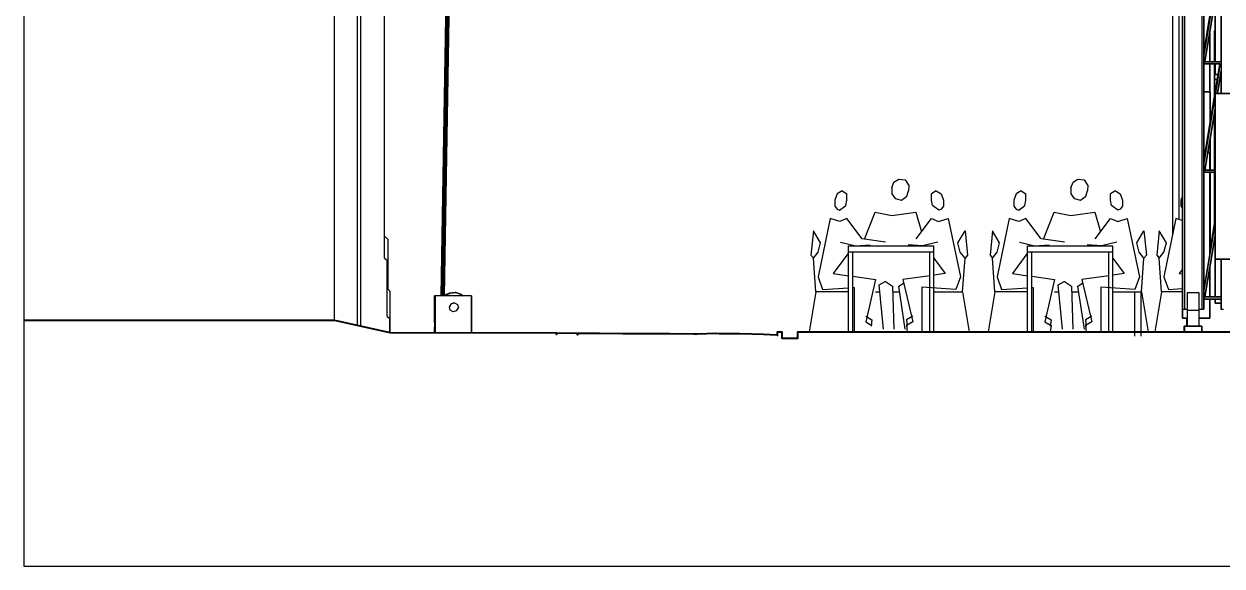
# Model space of a CAD drawing. Extents: x -43 to 90, y 6 to 81.
# Drawn here: x -30.53 to -19.31, y 59.18 to 64.25 of the extents above; entities that cross this region are included whole.
import ezdxf

# ---------------------------------------------------------------- set-up
doc = ezdxf.new("R2010")
doc.units = 0
doc.header["$LTSCALE"] = 0.1
doc.header["$MEASUREMENT"] = 0
for name, color, linetype in [('cobertura nova', 4, 'CONTINUOUS'), ('imagem', 7, 'CONTINUOUS'), ('visto', 9, 'CONTINUOUS')]:
    doc.layers.add(name, color=color, linetype=linetype)
doc.layers.add('cortado', color=7, linetype='CONTINUOUS', lineweight=40)

msp = doc.modelspace()

# ---------------------------------------------------------------- linework, layer by layer
at = {"layer": 'cobertura nova'}
for p, q in [((-19.682, 66.854), (-19.682, 61.584)), ((-19.32, 66.854), (-19.32, 63.602)), ((-26.623, 61.71), (-26.541, 66.423)), ((-26.623, 61.71), (-26.541, 66.407)), ((-26.623, 61.71), (-26.541, 66.407)), ((-26.62, 61.71), (-26.538, 66.423)), ((-26.541, 66.423), (-26.62, 61.71)), ((-26.614, 61.71), (-26.536, 66.453)), ((-26.533, 66.452), (-26.614, 61.71)), ((-26.533, 66.452), (-26.611, 61.71)), ((-26.526, 66.449), (-26.61, 61.71)), ((-26.526, 66.449), (-26.603, 61.71)), ((-26.518, 66.445), (-26.602, 61.71)), ((-26.518, 66.445), (-26.595, 61.71)), ((-26.516, 66.444), (-26.595, 61.71)), ((-26.591, 61.71), (-26.516, 66.444)), ((-26.591, 61.713), (-26.516, 66.407)), ((-19.662, 61.584), (-19.662, 66.081)), ((-19.502, 66.081), (-19.502, 61.584)), ((-19.502, 66.081), (-19.502, 61.584)), ((-19.482, 66.081), (-19.482, 61.584)), ((-19.482, 61.584), (-19.482, 66.081)), ((-19.482, 64.89), (-19.482, 63.958)), ((-19.482, 63.958), (-19.33, 64.89)), ((-19.33, 64.89), (-19.482, 63.958)), ((-19.482, 63.958), (-19.33, 64.89)), ((-19.334, 64.89), (-19.482, 63.986)), ((-19.482, 63.986), (-19.334, 64.89)), ((-19.334, 64.89), (-19.482, 63.986)), ((-19.482, 63.986), (-19.334, 64.89)), ((-19.472, 63.897), (-19.32, 64.829)), ((-19.32, 64.829), (-19.472, 63.897)), ((-19.324, 64.8), (-19.324, 63.897)), ((-19.687, 64.552), (-19.687, 61.584)), ((-19.378, 63.897), (-19.378, 64.471)), ((-19.378, 64.471), (-19.378, 63.897)), ((-19.428, 63.897), (-19.428, 64.165)), ((-19.428, 64.165), (-19.428, 63.897)), ((-19.428, 63.897), (-19.428, 64.165)), ((-19.428, 63.897), (-19.428, 64.165)), ((-19.428, 63.897), (-19.428, 64.165)), ((-19.428, 64.165), (-19.428, 63.897)), ((-19.383, 63.897), (-19.383, 64.187)), ((-19.383, 64.187), (-19.378, 64.187)), ((-19.378, 64.187), (-19.383, 64.187)), ((-19.383, 64.187), (-19.383, 63.897)), ((-19.482, 63.877), (-19.482, 62.946)), ((-19.472, 63.877), (-19.482, 63.877)), ((-19.472, 63.897), (-19.32, 63.897)), ((-19.472, 63.897), (-19.472, 63.897)), ((-19.33, 63.897), (-19.472, 63.897)), ((-19.324, 63.897), (-19.472, 63.897)), ((-19.334, 63.897), (-19.472, 63.897)), ((-19.324, 63.897), (-19.472, 63.897)), ((-19.472, 63.897), (-19.324, 63.897)), ((-19.334, 63.897), (-19.472, 63.897)), ((-19.472, 63.897), (-19.334, 63.897)), ((-19.334, 63.897), (-19.472, 63.897)), ((-19.324, 63.897), (-19.472, 63.897)), ((-19.472, 63.897), (-19.334, 63.897)), ((-19.334, 63.897), (-19.472, 63.897)), ((-19.324, 63.897), (-19.472, 63.897)), ((-19.472, 63.897), (-19.334, 63.897)), ((-19.334, 63.897), (-19.472, 63.897)), ((-19.472, 63.897), (-19.334, 63.897)), ((-19.472, 63.877), (-19.33, 63.877)), ((-19.33, 63.877), (-19.472, 63.877)), ((-19.472, 63.877), (-19.33, 63.877)), ((-19.33, 63.877), (-19.472, 63.877)), ((-19.472, 63.877), (-19.334, 63.877)), ((-19.334, 63.877), (-19.472, 63.877)), ((-19.472, 63.877), (-19.334, 63.877)), ((-19.334, 63.877), (-19.472, 63.877)), ((-19.334, 63.877), (-19.472, 63.877)), ((-19.334, 63.877), (-19.472, 63.877)), ((-19.472, 63.877), (-19.334, 63.877)), ((-19.334, 63.877), (-19.472, 63.877)), ((-19.472, 63.877), (-19.334, 63.877)), ((-19.334, 63.877), (-19.472, 63.877)), ((-19.378, 63.877), (-19.472, 63.877)), ((-19.472, 63.877), (-19.334, 63.877)), ((-19.334, 63.877), (-19.47, 63.048)), ((-19.47, 63.048), (-19.334, 63.877)), ((-19.47, 63.048), (-19.334, 63.877)), ((-19.334, 63.877), (-19.47, 63.048)), ((-19.378, 63.897), (-19.428, 63.897)), ((-19.428, 63.897), (-19.378, 63.897)), ((-19.378, 63.897), (-19.428, 63.897)), ((-19.383, 63.897), (-19.428, 63.897)), ((-19.383, 63.897), (-19.428, 63.897)), ((-19.428, 63.897), (-19.378, 63.897)), ((-19.428, 63.877), (-19.378, 63.877)), ((-19.378, 63.877), (-19.428, 63.877)), ((-19.428, 63.877), (-19.378, 63.877)), ((-19.378, 63.877), (-19.428, 63.877)), ((-19.428, 63.617), (-19.428, 63.877)), ((-19.428, 63.877), (-19.428, 63.617)), ((-19.428, 63.617), (-19.428, 63.877)), ((-19.428, 63.617), (-19.428, 63.877)), ((-19.428, 63.617), (-19.428, 63.877)), ((-19.428, 63.877), (-19.428, 63.617)), ((-19.428, 63.877), (-19.383, 63.877)), ((-19.383, 63.877), (-19.428, 63.877)), ((-19.383, 63.731), (-19.383, 63.877)), ((-19.383, 63.877), (-19.383, 63.731)), ((-19.378, 63.778), (-19.378, 63.877)), ((-19.378, 63.877), (-19.378, 63.778)), ((-19.375, 63.602), (-19.33, 63.877)), ((-19.33, 63.877), (-19.375, 63.602)), ((-19.355, 63.602), (-19.32, 63.816)), ((-19.32, 63.816), (-19.355, 63.602)), ((-19.32, 63.897), (-19.33, 63.897)), ((-19.383, 63.581), (-19.383, 63.731)), ((-19.383, 63.731), (-19.358, 63.731)), ((-19.358, 63.731), (-19.383, 63.731)), ((-19.383, 63.731), (-19.383, 63.581)), ((-19.351, 63.778), (-19.378, 63.778)), ((-19.378, 63.778), (-19.351, 63.778)), ((-19.334, 63.731), (-19.324, 63.731)), ((-19.324, 63.731), (-19.334, 63.731)), ((-19.324, 63.778), (-19.326, 63.778)), ((-19.326, 63.778), (-19.324, 63.778)), ((-19.324, 63.788), (-19.324, 63.602)), ((-19.424, 63.617), (-19.482, 63.617)), ((-19.482, 63.617), (-19.424, 63.617)), ((-19.424, 63.331), (-19.424, 63.617)), ((-19.424, 63.617), (-19.424, 63.617)), ((-19.424, 63.617), (-19.424, 63.617)), ((-19.424, 63.617), (-19.424, 63.617)), ((-19.424, 63.617), (-19.424, 63.617)), ((-19.424, 63.331), (-19.424, 63.617)), ((-19.424, 63.617), (-19.424, 63.331)), ((-19.424, 63.617), (-19.424, 63.617)), ((-19.424, 63.331), (-19.424, 63.617)), ((-19.424, 63.617), (-19.424, 63.617)), ((-19.424, 63.617), (-19.424, 63.331)), ((-19.424, 63.617), (-19.424, 63.617)), ((-19.424, 63.331), (-19.424, 63.617)), ((-19.424, 63.617), (-19.424, 63.617)), ((-19.378, 62.053), (-19.378, 63.602)), ((-19.378, 63.602), (-19.126, 63.602)), ((-19.126, 63.602), (-19.378, 63.602)), ((-19.378, 63.602), (-19.378, 62.053)), ((-19.482, 62.946), (-19.378, 63.581)), ((-19.378, 63.581), (-19.482, 62.946)), ((-19.472, 62.885), (-19.378, 63.459)), ((-19.378, 63.459), (-19.472, 62.885)), ((-19.383, 62.885), (-19.383, 63.431)), ((-19.383, 63.431), (-19.383, 62.885)), ((-19.424, 62.885), (-19.424, 63.181)), ((-19.424, 62.885), (-19.424, 63.181)), ((-19.424, 63.181), (-19.424, 62.885)), ((-19.424, 62.885), (-19.424, 63.181)), ((-19.424, 63.181), (-19.424, 62.885)), ((-19.424, 62.885), (-19.424, 63.181)), ((-19.466, 63.048), (-19.482, 63.048)), ((-19.482, 63.048), (-19.466, 63.048)), ((-19.428, 63.048), (-19.446, 63.048)), ((-19.446, 63.048), (-19.428, 63.048)), ((-19.428, 62.885), (-19.428, 63.048)), ((-19.428, 63.048), (-19.428, 63.048)), ((-19.428, 63.048), (-19.428, 62.885)), ((-19.428, 63.048), (-19.428, 63.048)), ((-19.428, 62.885), (-19.428, 63.048)), ((-19.428, 63.048), (-19.428, 63.048)), ((-19.428, 62.885), (-19.428, 63.048)), ((-19.428, 63.048), (-19.428, 63.048)), ((-19.428, 63.048), (-19.428, 63.048)), ((-19.428, 63.048), (-19.428, 63.048)), ((-19.428, 63.048), (-19.428, 63.048)), ((-19.428, 62.885), (-19.428, 63.048)), ((-19.428, 63.048), (-19.428, 62.885)), ((-19.428, 63.048), (-19.428, 63.048)), ((-19.482, 62.865), (-19.482, 61.759)), ((-19.472, 62.865), (-19.482, 62.865)), ((-19.472, 62.885), (-19.378, 62.885)), ((-19.472, 62.885), (-19.472, 62.885)), ((-19.378, 62.885), (-19.472, 62.885)), ((-19.472, 62.865), (-19.378, 62.865)), ((-19.378, 62.865), (-19.472, 62.865)), ((-19.472, 62.865), (-19.378, 62.865)), ((-19.378, 62.865), (-19.472, 62.865)), ((-19.378, 62.885), (-19.428, 62.885)), ((-19.428, 62.885), (-19.378, 62.885)), ((-19.378, 62.885), (-19.428, 62.885)), ((-19.428, 62.088), (-19.428, 62.865)), ((-19.428, 62.865), (-19.428, 62.088)), ((-19.428, 62.088), (-19.428, 62.865)), ((-19.428, 62.116), (-19.428, 62.865)), ((-19.428, 62.116), (-19.428, 62.865)), ((-19.428, 62.865), (-19.428, 62.116)), ((-19.378, 62.885), (-19.424, 62.885)), ((-19.378, 62.885), (-19.424, 62.885)), ((-19.424, 62.885), (-19.383, 62.885)), ((-19.383, 62.885), (-19.424, 62.885)), ((-19.424, 62.885), (-19.383, 62.885)), ((-19.383, 62.885), (-19.424, 62.885)), ((-19.383, 62.885), (-19.424, 62.885)), ((-19.424, 62.885), (-19.383, 62.885)), ((-19.383, 62.885), (-19.424, 62.885)), ((-19.383, 62.885), (-19.424, 62.885)), ((-19.424, 62.885), (-19.383, 62.885)), ((-19.383, 62.885), (-19.424, 62.885)), ((-19.383, 62.885), (-19.424, 62.885)), ((-19.383, 62.885), (-19.424, 62.885)), ((-19.424, 62.885), (-19.383, 62.885)), ((-19.424, 62.885), (-19.383, 62.885)), ((-19.424, 62.865), (-19.378, 62.865)), ((-19.378, 62.865), (-19.424, 62.865)), ((-19.424, 62.865), (-19.378, 62.865)), ((-19.378, 62.865), (-19.424, 62.865)), ((-19.424, 62.144), (-19.424, 62.865)), ((-19.424, 62.144), (-19.424, 62.865)), ((-19.424, 62.865), (-19.424, 62.144)), ((-19.424, 62.144), (-19.424, 62.865)), ((-19.424, 62.865), (-19.424, 62.144)), ((-19.424, 62.144), (-19.424, 62.865)), ((-19.378, 62.865), (-19.424, 62.865)), ((-19.424, 62.865), (-19.383, 62.865)), ((-19.383, 62.865), (-19.424, 62.865)), ((-19.424, 62.865), (-19.383, 62.865)), ((-19.383, 62.865), (-19.424, 62.865)), ((-19.383, 62.865), (-19.424, 62.865)), ((-19.424, 62.865), (-19.383, 62.865)), ((-19.383, 62.865), (-19.424, 62.865)), ((-19.424, 62.865), (-19.383, 62.865)), ((-19.383, 62.865), (-19.424, 62.865)), ((-19.424, 62.865), (-19.383, 62.865)), ((-19.383, 62.865), (-19.424, 62.865)), ((-19.383, 62.865), (-19.424, 62.865)), ((-19.424, 62.865), (-19.383, 62.865)), ((-19.383, 62.394), (-19.383, 62.865)), ((-19.383, 62.865), (-19.383, 62.394)), ((-19.482, 61.759), (-19.378, 62.394)), ((-19.378, 62.394), (-19.482, 61.759)), ((-19.378, 62.422), (-19.428, 62.116)), ((-19.428, 62.116), (-19.378, 62.422)), ((-19.428, 62.116), (-19.378, 62.422)), ((-19.378, 62.422), (-19.428, 62.116)), ((-19.472, 61.698), (-19.378, 62.272)), ((-19.378, 62.272), (-19.472, 61.698)), ((-19.383, 62.182), (-19.383, 62.244)), ((-19.383, 62.244), (-19.383, 62.182)), ((-19.378, 62.182), (-19.383, 62.182)), ((-19.383, 62.182), (-19.378, 62.182)), ((-19.126, 62.053), (-19.378, 62.053)), ((-19.378, 62.053), (-19.126, 62.053)), ((-19.378, 61.698), (-19.378, 62.053)), ((-19.378, 62.053), (-19.378, 61.698)), ((-19.324, 62.053), (-19.324, 61.698)), ((-19.32, 62.053), (-19.32, 61.584)), ((-19.428, 61.698), (-19.428, 61.966)), ((-19.428, 61.966), (-19.428, 61.698)), ((-19.428, 61.698), (-19.428, 61.966)), ((-19.428, 61.698), (-19.428, 61.966)), ((-19.428, 61.698), (-19.428, 61.966)), ((-19.428, 61.966), (-19.428, 61.698)), ((-26.683, 61.71), (-26.683, 61.71)), ((-26.683, 61.71), (-26.683, 61.456)), ((-26.682, 61.71), (-26.683, 61.71)), ((-26.683, 61.71), (-26.682, 61.71)), ((-26.683, 61.71), (-26.683, 61.456)), ((-26.683, 61.456), (-26.683, 61.71)), ((-26.683, 61.71), (-26.683, 61.71)), ((-26.683, 61.456), (-26.683, 61.71)), ((-26.683, 61.71), (-26.683, 61.71)), ((-26.678, 61.71), (-26.682, 61.71)), ((-26.682, 61.456), (-26.682, 61.71)), ((-26.682, 61.456), (-26.682, 61.71)), ((-26.682, 61.71), (-26.682, 61.71)), ((-26.682, 61.71), (-26.682, 61.456)), ((-26.678, 61.71), (-26.678, 61.71)), ((-26.678, 61.71), (-26.678, 61.456)), ((-26.339, 61.71), (-26.678, 61.71)), ((-26.678, 61.71), (-26.678, 61.71)), ((-26.678, 61.71), (-26.678, 61.71)), ((-26.678, 61.71), (-26.678, 61.456)), ((-26.678, 61.456), (-26.678, 61.71)), ((-26.678, 61.456), (-26.678, 61.71)), ((-26.678, 61.71), (-26.678, 61.71)), ((-26.678, 61.456), (-26.678, 61.71)), ((-26.678, 61.71), (-26.678, 61.71)), ((-26.678, 61.71), (-26.678, 61.456)), ((-26.591, 61.713), (-26.544, 61.735)), ((-26.591, 61.713), (-26.544, 61.735)), ((-26.544, 61.735), (-26.591, 61.713)), ((-26.591, 61.713), (-26.544, 61.735)), ((-26.591, 61.713), (-26.544, 61.735)), ((-26.591, 61.71), (-26.589, 61.712)), ((-26.589, 61.712), (-26.591, 61.71)), ((-26.544, 61.735), (-26.59, 61.714)), ((-26.589, 61.712), (-26.539, 61.735)), ((-26.589, 61.712), (-26.539, 61.735)), ((-26.544, 61.735), (-26.49, 61.741)), ((-26.49, 61.741), (-26.544, 61.735)), ((-26.544, 61.735), (-26.544, 61.735)), ((-26.544, 61.735), (-26.544, 61.735)), ((-26.539, 61.735), (-26.485, 61.741)), ((-26.485, 61.741), (-26.539, 61.735)), ((-26.49, 61.741), (-26.489, 61.74)), ((-26.489, 61.74), (-26.49, 61.741)), ((-26.49, 61.741), (-26.49, 61.741)), ((-26.49, 61.741), (-26.489, 61.74)), ((-26.49, 61.741), (-26.489, 61.74)), ((-26.489, 61.74), (-26.49, 61.741)), ((-26.489, 61.74), (-26.49, 61.741)), ((-26.49, 61.741), (-26.489, 61.74)), ((-26.49, 61.741), (-26.49, 61.741)), ((-26.485, 61.741), (-26.489, 61.74)), ((-26.485, 61.741), (-26.434, 61.722)), ((-26.434, 61.722), (-26.485, 61.741)), ((-26.485, 61.741), (-26.485, 61.741)), ((-26.485, 61.741), (-26.485, 61.741)), ((-26.485, 61.741), (-26.485, 61.741)), ((-26.485, 61.741), (-26.434, 61.722)), ((-26.434, 61.722), (-26.485, 61.741)), ((-26.434, 61.722), (-26.485, 61.741)), ((-26.434, 61.722), (-26.485, 61.741)), ((-26.434, 61.722), (-26.419, 61.71)), ((-26.419, 61.71), (-26.434, 61.722)), ((-26.434, 61.722), (-26.419, 61.71)), ((-26.419, 61.71), (-26.434, 61.722)), ((-26.419, 61.71), (-26.434, 61.722)), ((-26.434, 61.722), (-26.419, 61.71)), ((-26.419, 61.71), (-26.434, 61.722)), ((-26.434, 61.722), (-26.434, 61.722)), ((-26.339, 61.456), (-26.339, 61.71)), ((-26.339, 61.71), (-26.339, 61.71)), ((-26.339, 61.71), (-26.339, 61.456)), ((-26.339, 61.456), (-26.339, 61.71)), ((-26.339, 61.71), (-26.339, 61.71)), ((-19.639, 61.738), (-19.639, 61.574)), ((-19.525, 61.738), (-19.639, 61.738)), ((-19.525, 61.574), (-19.525, 61.738)), ((-19.472, 61.698), (-19.32, 61.698)), ((-19.472, 61.698), (-19.472, 61.698)), ((-19.33, 61.698), (-19.472, 61.698)), ((-19.324, 61.698), (-19.428, 61.698)), ((-19.334, 61.698), (-19.428, 61.698)), ((-19.324, 61.698), (-19.428, 61.698)), ((-19.428, 61.698), (-19.324, 61.698)), ((-19.334, 61.698), (-19.428, 61.698)), ((-19.428, 61.698), (-19.378, 61.698)), ((-19.378, 61.698), (-19.428, 61.698)), ((-19.428, 61.698), (-19.378, 61.698)), ((-19.378, 61.698), (-19.428, 61.698)), ((-19.428, 61.698), (-19.378, 61.698)), ((-19.378, 61.698), (-19.428, 61.698)), ((-19.378, 61.698), (-19.428, 61.698)), ((-19.428, 61.698), (-19.378, 61.698)), ((-19.378, 61.698), (-19.428, 61.698)), ((-19.378, 61.698), (-19.428, 61.698)), ((-19.378, 61.698), (-19.428, 61.698)), ((-19.428, 61.698), (-19.378, 61.698)), ((-19.428, 61.698), (-19.378, 61.698)), ((-19.32, 61.698), (-19.33, 61.698)), ((-26.545, 61.607), (-26.529, 61.635)), ((-26.529, 61.635), (-26.545, 61.607)), ((-26.537, 61.575), (-26.545, 61.607)), ((-26.508, 61.559), (-26.537, 61.575)), ((-26.529, 61.635), (-26.498, 61.644)), ((-26.498, 61.644), (-26.529, 61.635)), ((-26.498, 61.644), (-26.469, 61.628)), ((-26.498, 61.644), (-26.498, 61.644)), ((-26.498, 61.644), (-26.498, 61.644)), ((-26.477, 61.568), (-26.461, 61.596)), ((-26.469, 61.628), (-26.461, 61.596)), ((-26.469, 61.628), (-26.469, 61.628)), ((-26.461, 61.596), (-26.461, 61.596)), ((-19.687, 61.584), (-19.687, 61.584)), ((-19.687, 61.584), (-19.682, 61.584)), ((-19.682, 61.584), (-19.682, 61.584)), ((-19.682, 61.584), (-19.662, 61.584)), ((-19.681, 61.584), (-19.681, 61.499)), ((-19.681, 61.499), (-19.681, 61.584)), ((-19.662, 61.584), (-19.639, 61.584)), ((-19.639, 61.574), (-19.639, 61.424)), ((-19.639, 61.574), (-19.525, 61.574)), ((-19.525, 61.584), (-19.502, 61.584)), ((-19.525, 61.424), (-19.525, 61.574)), ((-19.502, 61.584), (-19.482, 61.584)), ((-19.482, 61.678), (-19.482, 61.584)), ((-19.482, 61.678), (-19.472, 61.678)), ((-19.482, 61.584), (-19.482, 61.584)), ((-19.482, 61.584), (-19.482, 61.584)), ((-19.482, 61.584), (-19.482, 61.584)), ((-19.482, 61.584), (-19.482, 61.584)), ((-19.472, 61.678), (-19.33, 61.678)), ((-19.32, 61.678), (-19.472, 61.678)), ((-19.428, 61.499), (-19.428, 61.678)), ((-19.428, 61.678), (-19.428, 61.499)), ((-19.428, 61.499), (-19.428, 61.678)), ((-19.428, 61.499), (-19.428, 61.678)), ((-19.428, 61.499), (-19.428, 61.678)), ((-19.428, 61.678), (-19.428, 61.499)), ((-19.378, 61.64), (-19.378, 61.678)), ((-19.378, 61.678), (-19.378, 61.64)), ((-19.324, 61.64), (-19.378, 61.64)), ((-19.378, 61.64), (-19.324, 61.64)), ((-19.33, 61.678), (-19.32, 61.678)), ((-19.324, 61.678), (-19.324, 61.584)), ((-19.324, 61.584), (-19.32, 61.584)), ((-19.324, 61.584), (-19.324, 61.584)), ((-19.324, 61.584), (-19.324, 61.584)), ((-19.32, 61.584), (-19.32, 61.584)), ((-19.32, 61.584), (-19.3, 61.584)), ((-19.32, 61.584), (-19.32, 61.584)), ((-19.32, 61.584), (-19.32, 61.584)), ((-19.32, 61.584), (-19.32, 61.584)), ((-19.32, 61.584), (-19.32, 61.584)), ((-19.32, 61.584), (-19.32, 61.584)), ((-19.32, 61.584), (-19.32, 61.584)), ((-19.32, 61.584), (-19.32, 61.584)), ((-19.32, 61.584), (-19.32, 61.584)), ((-26.477, 61.568), (-26.508, 61.559)), ((-26.508, 61.559), (-26.508, 61.559)), ((-26.477, 61.568), (-26.477, 61.568)), ((-19.639, 61.499), (-19.681, 61.499)), ((-19.681, 61.499), (-19.639, 61.499)), ((-19.644, 61.499), (-19.644, 61.424)), ((-19.428, 61.499), (-19.525, 61.499)), ((-19.525, 61.499), (-19.428, 61.499)), ((-19.428, 61.499), (-19.428, 61.499)), ((-19.428, 61.499), (-19.428, 61.499)), ((-19.428, 61.499), (-19.428, 61.499)), ((-19.428, 61.499), (-19.428, 61.499)), ((-19.428, 61.499), (-19.428, 61.499)), ((-19.428, 61.499), (-19.428, 61.499)), ((-19.428, 61.499), (-19.428, 61.499)), ((-19.428, 61.499), (-19.428, 61.499)), ((-26.683, 61.456), (-26.683, 61.456)), ((-26.683, 61.456), (-26.682, 61.456)), ((-26.683, 61.456), (-26.683, 61.456)), ((-26.683, 61.456), (-26.683, 61.416)), ((-26.683, 61.456), (-26.683, 61.456)), ((-26.683, 61.456), (-26.683, 61.416)), ((-26.683, 61.364), (-26.683, 61.416)), ((-26.683, 61.364), (-26.683, 61.416)), ((-26.683, 61.364), (-26.683, 61.364)), ((-26.683, 61.364), (-26.682, 61.364)), ((-26.683, 61.364), (-26.683, 61.364)), ((-26.682, 61.364), (-26.683, 61.364)), ((-26.683, 61.364), (-26.683, 61.364)), ((-26.683, 61.364), (-26.683, 61.364)), ((-26.683, 61.364), (-26.682, 61.364)), ((-26.683, 61.364), (-26.682, 61.364)), ((-26.683, 61.364), (-26.683, 61.364)), ((-26.683, 61.364), (-26.683, 61.364)), ((-26.682, 61.416), (-26.682, 61.456)), ((-26.682, 61.456), (-26.682, 61.416)), ((-26.682, 61.364), (-26.682, 61.416)), ((-26.682, 61.416), (-26.682, 61.364)), ((-26.678, 61.364), (-26.682, 61.364)), ((-26.682, 61.364), (-26.682, 61.364)), ((-26.678, 61.456), (-26.678, 61.456)), ((-26.678, 61.456), (-26.678, 61.456)), ((-26.678, 61.456), (-26.678, 61.456)), ((-26.678, 61.416), (-26.678, 61.456)), ((-26.678, 61.456), (-26.678, 61.416)), ((-26.678, 61.456), (-26.678, 61.456)), ((-26.678, 61.456), (-26.678, 61.416)), ((-26.678, 61.364), (-26.678, 61.416)), ((-26.678, 61.364), (-26.678, 61.416)), ((-26.678, 61.416), (-26.678, 61.364)), ((-26.339, 61.364), (-26.678, 61.364)), ((-26.678, 61.364), (-26.678, 61.364)), ((-26.678, 61.364), (-26.678, 61.364)), ((-26.678, 61.364), (-26.678, 61.364)), ((-26.678, 61.364), (-26.678, 61.364)), ((-26.678, 61.364), (-26.678, 61.364)), ((-26.678, 61.364), (-26.678, 61.364)), ((-26.339, 61.416), (-26.339, 61.456)), ((-26.339, 61.456), (-26.339, 61.416)), ((-26.339, 61.416), (-26.339, 61.456)), ((-26.339, 61.364), (-26.339, 61.416)), ((-26.339, 61.416), (-26.339, 61.364)), ((-26.339, 61.364), (-26.339, 61.416)), ((-26.339, 61.364), (-26.339, 61.364)), ((-26.339, 61.364), (-26.339, 61.364)), ((-19.668, 61.424), (-19.668, 61.384)), ((-19.663, 61.424), (-19.668, 61.424)), ((-19.668, 61.384), (-19.668, 61.424)), ((-19.668, 61.424), (-19.663, 61.424)), ((-19.668, 61.384), (-19.668, 61.373)), ((-19.668, 61.373), (-19.668, 61.384)), ((-19.663, 61.424), (-19.663, 61.384)), ((-19.502, 61.424), (-19.663, 61.424)), ((-19.663, 61.384), (-19.663, 61.424)), ((-19.663, 61.424), (-19.502, 61.424)), ((-19.663, 61.384), (-19.663, 61.373)), ((-19.663, 61.373), (-19.663, 61.384)), ((-19.639, 61.424), (-19.525, 61.424)), ((-19.639, 61.424), (-19.639, 61.424)), ((-19.639, 61.424), (-19.525, 61.424)), ((-19.502, 61.384), (-19.502, 61.424)), ((-19.502, 61.424), (-19.502, 61.424)), ((-19.502, 61.384), (-19.502, 61.424)), ((-19.502, 61.424), (-19.502, 61.424)), ((-19.502, 61.424), (-19.502, 61.384)), ((-19.502, 61.424), (-19.502, 61.424)), ((-19.502, 61.373), (-19.502, 61.384)), ((-19.502, 61.373), (-19.502, 61.384)), ((-19.502, 61.384), (-19.502, 61.373))]:
    msp.add_line(p, q, dxfattribs=at)
at = {"layer": 'cortado', "linetype": 'ByBlock'}
msp.add_lwpolyline([(-30.527, 61.48), (-27.621, 61.48), (-27.102, 61.365), (-27.102, 61.365), (-25.544, 61.361), (-25.544, 61.35), (-25.539, 61.35), (-25.539, 61.361), (-25.349, 61.359), (-25.349, 61.347), (-25.343, 61.347), (-25.343, 61.351), (-25.336, 61.358), (-25.14, 61.359), (-24.921, 61.355), (-24.703, 61.357), (-24.484, 61.357), (-24.257, 61.354), (-24.227, 61.354), (-24.044, 61.358), (-24.021, 61.356), (-23.825, 61.356), (-23.605, 61.349), (-23.481, 61.344), (-23.475, 61.337), (-23.473, 61.337), (-23.473, 61.373), (-23.433, 61.373), (-23.433, 61.312), (-23.284, 61.312), (-23.284, 61.373), (-15.096, 61.373)], dxfattribs=at)
at = {"layer": 'imagem', "linetype": 'ByBlock'}
msp.add_lwpolyline([(-30.527, 81.164), (-30.527, 59.181), (-8.641, 59.181), (-8.641, 81.164)], close=True, dxfattribs=at)
at = {"layer": 'visto'}
for p, q in [((-27.621, 61.48), (-27.621, 66.133)), ((-27.377, 65.902), (-27.377, 61.428)), ((-27.407, 65.104), (-27.407, 61.435)), ((-27.152, 62.062), (-27.152, 65.104)), ((-27.407, 65.012), (-27.407, 64.102)), ((-19.776, 64.616), (-19.776, 62.277)), ((-19.716, 64.57), (-19.716, 62.424)), ((-27.621, 63.74), (-27.621, 63.74)), ((-22.403, 62.719), (-22.383, 62.773)), ((-22.403, 62.719), (-22.403, 62.662)), ((-22.383, 62.773), (-22.338, 62.801)), ((-22.338, 62.801), (-22.279, 62.794)), ((-22.279, 62.794), (-22.244, 62.742)), ((-22.244, 62.742), (-22.247, 62.69)), ((-20.727, 62.719), (-20.707, 62.773)), ((-20.727, 62.719), (-20.727, 62.662)), ((-20.707, 62.773), (-20.662, 62.801)), ((-20.662, 62.801), (-20.603, 62.794)), ((-20.603, 62.794), (-20.568, 62.742)), ((-20.568, 62.742), (-20.571, 62.69)), ((-22.914, 62.662), (-22.936, 62.604)), ((-22.936, 62.604), (-22.936, 62.547)), ((-22.869, 62.69), (-22.914, 62.662)), ((-22.869, 62.69), (-22.824, 62.662)), ((-22.833, 62.554), (-22.824, 62.604)), ((-22.824, 62.604), (-22.824, 62.662)), ((-22.403, 62.662), (-22.372, 62.619)), ((-22.372, 62.619), (-22.314, 62.604)), ((-22.314, 62.604), (-22.262, 62.641)), ((-22.262, 62.641), (-22.247, 62.69)), ((-21.987, 62.69), (-22.032, 62.662)), ((-22.032, 62.604), (-22.032, 62.662)), ((-22.023, 62.554), (-22.032, 62.604)), ((-21.987, 62.69), (-21.942, 62.662)), ((-21.942, 62.662), (-21.92, 62.604)), ((-21.92, 62.604), (-21.92, 62.547)), ((-21.238, 62.662), (-21.26, 62.604)), ((-21.26, 62.604), (-21.26, 62.547)), ((-21.193, 62.69), (-21.238, 62.662)), ((-21.193, 62.69), (-21.148, 62.662)), ((-21.157, 62.554), (-21.148, 62.604)), ((-21.148, 62.604), (-21.148, 62.662)), ((-20.727, 62.662), (-20.696, 62.619)), ((-20.696, 62.619), (-20.638, 62.604)), ((-20.638, 62.604), (-20.586, 62.641)), ((-20.586, 62.641), (-20.571, 62.69)), ((-20.311, 62.69), (-20.356, 62.662)), ((-20.356, 62.604), (-20.356, 62.662)), ((-20.347, 62.554), (-20.356, 62.604)), ((-20.311, 62.69), (-20.266, 62.662)), ((-20.266, 62.662), (-20.244, 62.604)), ((-20.244, 62.604), (-20.244, 62.547)), ((-19.687, 62.635), (-19.699, 62.604)), ((-19.699, 62.604), (-19.699, 62.547)), ((-22.936, 62.547), (-22.914, 62.518)), ((-22.914, 62.518), (-22.892, 62.511)), ((-22.892, 62.511), (-22.833, 62.554)), ((-22.659, 62.238), (-22.56, 62.49)), ((-22.56, 62.49), (-22.403, 62.461)), ((-22.403, 62.461), (-22.18, 62.49)), ((-22.18, 62.49), (-22.126, 62.307)), ((-21.964, 62.511), (-22.023, 62.554)), ((-21.942, 62.518), (-21.964, 62.511)), ((-21.92, 62.547), (-21.942, 62.518)), ((-21.26, 62.547), (-21.238, 62.518)), ((-21.238, 62.518), (-21.216, 62.511)), ((-21.216, 62.511), (-21.157, 62.554)), ((-20.983, 62.238), (-20.884, 62.49)), ((-20.884, 62.49), (-20.727, 62.461)), ((-20.727, 62.461), (-20.504, 62.49)), ((-20.504, 62.49), (-20.45, 62.307)), ((-20.288, 62.511), (-20.347, 62.554)), ((-20.266, 62.518), (-20.288, 62.511)), ((-20.244, 62.547), (-20.266, 62.518)), ((-19.699, 62.547), (-19.687, 62.532)), ((-22.981, 62.432), (-23.094, 61.885)), ((-22.891, 62.404), (-22.981, 62.432)), ((-22.824, 62.432), (-22.891, 62.404)), ((-22.681, 62.241), (-22.824, 62.432)), ((-22.175, 62.241), (-22.032, 62.432)), ((-22.032, 62.432), (-21.965, 62.404)), ((-21.965, 62.404), (-21.875, 62.432)), ((-21.875, 62.432), (-21.762, 61.885)), ((-21.305, 62.432), (-21.418, 61.885)), ((-21.215, 62.404), (-21.305, 62.432)), ((-21.148, 62.432), (-21.215, 62.404)), ((-21.005, 62.241), (-21.148, 62.432)), ((-20.499, 62.241), (-20.356, 62.432)), ((-20.356, 62.432), (-20.289, 62.404)), ((-20.289, 62.404), (-20.199, 62.432)), ((-20.199, 62.432), (-20.086, 61.885)), ((-19.744, 62.432), (-19.857, 61.885)), ((-19.687, 62.414), (-19.744, 62.432)), ((-27.122, 62.237), (-27.152, 62.267)), ((-23.137, 62.318), (-23.16, 62.089)), ((-23.07, 62.203), (-23.137, 62.318)), ((-21.786, 62.203), (-21.718, 62.318)), ((-21.718, 62.318), (-21.696, 62.089)), ((-21.461, 62.318), (-21.484, 62.089)), ((-21.394, 62.203), (-21.461, 62.318)), ((-20.11, 62.203), (-20.043, 62.318)), ((-20.043, 62.318), (-20.02, 62.089)), ((-19.9, 62.318), (-19.923, 62.089)), ((-19.833, 62.203), (-19.9, 62.318)), ((-27.122, 62.237), (-27.122, 61.772)), ((-23.093, 62.117), (-23.07, 62.203)), ((-22.883, 62.209), (-22.74, 62.177)), ((-22.809, 62.117), (-22.809, 62.175)), ((-22.809, 62.175), (-22.009, 62.175)), ((-22.74, 62.177), (-22.605, 62.187)), ((-22.462, 62.209), (-22.681, 62.241)), ((-22.116, 62.177), (-22.25, 62.187)), ((-21.972, 62.209), (-22.116, 62.177)), ((-22.009, 62.117), (-22.009, 62.175)), ((-21.763, 62.117), (-21.786, 62.203)), ((-21.417, 62.117), (-21.394, 62.203)), ((-21.208, 62.209), (-21.064, 62.177)), ((-21.133, 62.117), (-21.133, 62.175)), ((-21.133, 62.175), (-20.333, 62.175)), ((-21.064, 62.177), (-20.93, 62.187)), ((-20.786, 62.209), (-21.005, 62.241)), ((-20.44, 62.177), (-20.574, 62.187)), ((-20.296, 62.209), (-20.44, 62.177)), ((-20.333, 62.117), (-20.333, 62.175)), ((-20.087, 62.117), (-20.11, 62.203)), ((-19.856, 62.117), (-19.833, 62.203)), ((-27.152, 62.062), (-27.127, 62.042)), ((-27.127, 61.515), (-27.127, 62.042)), ((-23.16, 62.089), (-23.137, 62.06)), ((-23.137, 62.06), (-23.093, 62.117)), ((-23.115, 61.745), (-23.137, 62.06)), ((-22.816, 62.101), (-22.951, 61.918)), ((-22.009, 62.117), (-22.809, 62.117)), ((-22.809, 61.373), (-22.809, 62.117)), ((-22.769, 61.373), (-22.769, 62.117)), ((-22.049, 61.373), (-22.049, 62.117)), ((-22.009, 61.373), (-22.009, 62.117)), ((-22.009, 62.06), (-21.905, 61.918)), ((-21.718, 62.06), (-21.763, 62.117)), ((-21.741, 61.745), (-21.718, 62.06)), ((-21.696, 62.089), (-21.718, 62.06)), ((-21.484, 62.089), (-21.461, 62.06)), ((-21.461, 62.06), (-21.417, 62.117)), ((-21.439, 61.745), (-21.461, 62.06)), ((-21.14, 62.101), (-21.275, 61.918)), ((-20.333, 62.117), (-21.133, 62.117)), ((-21.133, 61.373), (-21.133, 62.117)), ((-21.093, 61.373), (-21.093, 62.117)), ((-20.373, 61.373), (-20.373, 62.117)), ((-20.333, 61.373), (-20.333, 62.117)), ((-20.333, 62.06), (-20.229, 61.918)), ((-20.043, 62.06), (-20.087, 62.117)), ((-20.065, 61.745), (-20.043, 62.06)), ((-20.02, 62.089), (-20.043, 62.06)), ((-19.923, 62.089), (-19.9, 62.06)), ((-19.9, 62.06), (-19.856, 62.117)), ((-19.878, 61.745), (-19.9, 62.06)), ((-22.951, 61.918), (-22.809, 61.897)), ((-21.905, 61.918), (-22.009, 61.902)), ((-21.275, 61.918), (-21.133, 61.897)), ((-20.229, 61.918), (-20.333, 61.902)), ((-19.687, 61.954), (-19.714, 61.918)), ((-19.714, 61.918), (-19.687, 61.914)), ((-23.094, 61.885), (-23.052, 61.767)), ((-22.769, 61.891), (-22.556, 61.86)), ((-22.556, 61.86), (-22.648, 61.465)), ((-22.523, 61.81), (-22.465, 61.842)), ((-22.482, 61.396), (-22.523, 61.81)), ((-22.465, 61.842), (-22.464, 61.842)), ((-22.464, 61.842), (-22.397, 61.799)), ((-22.397, 61.799), (-22.384, 61.396)), ((-22.338, 61.799), (-22.293, 61.828)), ((-22.277, 61.396), (-22.338, 61.799)), ((-22.049, 61.896), (-22.3, 61.86)), ((-22.3, 61.86), (-22.208, 61.465)), ((-21.762, 61.885), (-21.804, 61.767)), ((-21.418, 61.885), (-21.376, 61.767)), ((-21.093, 61.891), (-20.88, 61.86)), ((-20.88, 61.86), (-20.972, 61.465)), ((-20.847, 61.81), (-20.789, 61.842)), ((-20.806, 61.396), (-20.847, 61.81)), ((-20.789, 61.842), (-20.788, 61.842)), ((-20.788, 61.842), (-20.721, 61.799)), ((-20.721, 61.799), (-20.708, 61.396)), ((-20.662, 61.799), (-20.617, 61.828)), ((-20.601, 61.396), (-20.662, 61.799)), ((-20.373, 61.896), (-20.624, 61.86)), ((-20.624, 61.86), (-20.532, 61.465)), ((-20.086, 61.885), (-20.128, 61.767)), ((-19.857, 61.885), (-19.815, 61.767)), ((-27.102, 61.752), (-27.122, 61.772)), ((-27.102, 61.752), (-27.102, 61.37)), ((-23.115, 61.745), (-23.177, 61.373)), ((-22.809, 61.745), (-23.115, 61.745)), ((-23.052, 61.767), (-22.809, 61.784)), ((-22.769, 61.787), (-22.757, 61.788)), ((-22.757, 61.788), (-22.757, 61.373)), ((-22.556, 61.745), (-22.517, 61.745)), ((-22.395, 61.745), (-22.33, 61.745)), ((-21.804, 61.767), (-22.123, 61.79)), ((-22.123, 61.79), (-22.123, 61.373)), ((-22.009, 61.745), (-21.741, 61.745)), ((-21.741, 61.745), (-21.678, 61.373)), ((-21.439, 61.745), (-21.501, 61.373)), ((-21.133, 61.745), (-21.439, 61.745)), ((-21.376, 61.767), (-21.133, 61.784)), ((-21.093, 61.787), (-21.081, 61.788)), ((-21.081, 61.788), (-21.081, 61.373)), ((-20.88, 61.745), (-20.841, 61.745)), ((-20.719, 61.745), (-20.654, 61.745)), ((-20.128, 61.767), (-20.447, 61.79)), ((-20.447, 61.79), (-20.447, 61.373)), ((-20.333, 61.745), (-20.065, 61.745)), ((-20.133, 61.745), (-20.133, 61.332)), ((-20.073, 61.745), (-20.073, 61.332)), ((-20.065, 61.745), (-20.003, 61.373)), ((-19.878, 61.745), (-19.94, 61.373)), ((-19.687, 61.745), (-19.878, 61.745)), ((-19.815, 61.767), (-19.687, 61.776)), ((-27.127, 61.515), (-27.102, 61.495)), ((-27.102, 61.37), (-27.102, 61.495)), ((-22.648, 61.518), (-22.589, 61.485)), ((-22.648, 61.465), (-22.589, 61.432)), ((-22.589, 61.485), (-22.597, 61.426)), ((-22.208, 61.518), (-22.267, 61.485)), ((-22.267, 61.485), (-22.259, 61.426)), ((-22.208, 61.465), (-22.267, 61.432)), ((-20.972, 61.518), (-20.913, 61.485)), ((-20.972, 61.465), (-20.913, 61.432)), ((-20.913, 61.485), (-20.921, 61.426)), ((-20.532, 61.518), (-20.591, 61.485)), ((-20.591, 61.485), (-20.583, 61.426)), ((-20.532, 61.465), (-20.591, 61.432)), ((-22.267, 61.432), (-22.259, 61.373)), ((-20.913, 61.432), (-20.921, 61.373)), ((-20.591, 61.432), (-20.583, 61.373))]:
    msp.add_line(p, q, dxfattribs=at)

doc.saveas('drawing.dxf')
